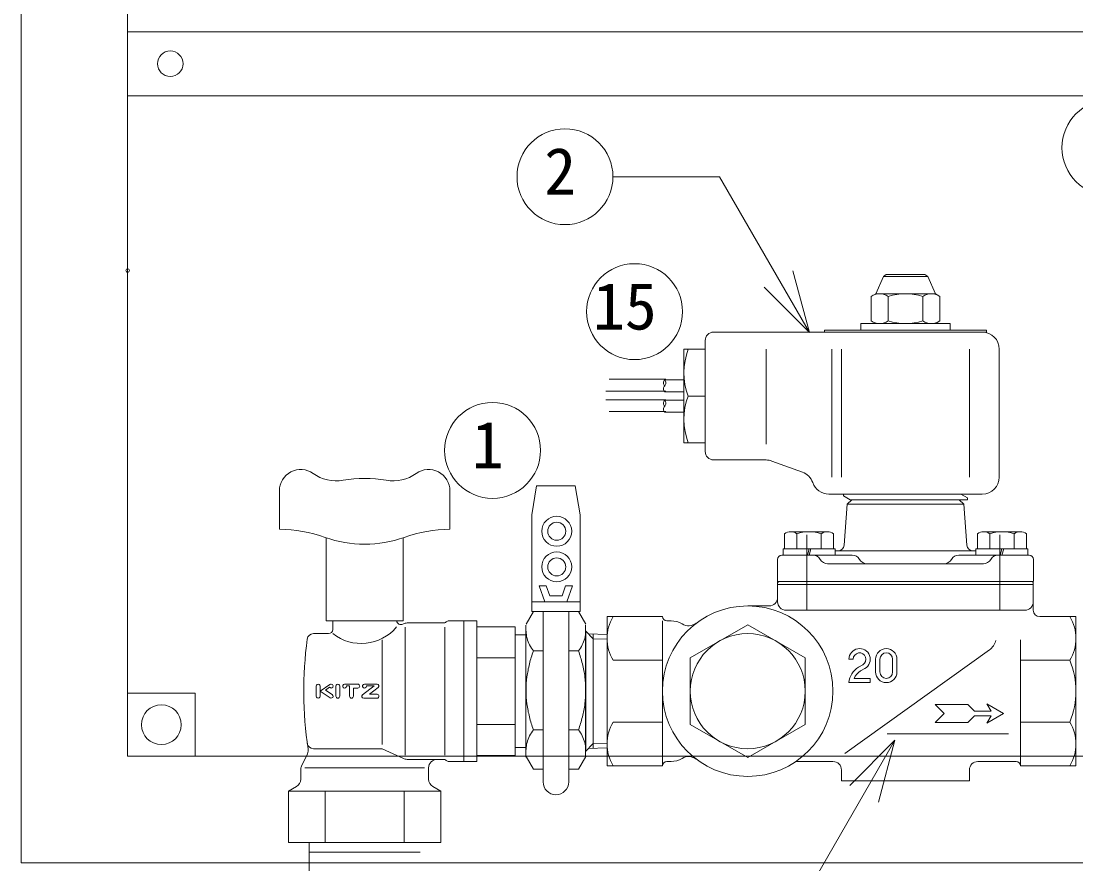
# Model space of a CAD drawing. Units: millimetres, scale not verified. Extents: x -79874 to 6090, y -2774 to 2774.
# Drawn here: x -42.3 to 452.7, y -158.1 to 237.4 of the extents above; entities that cross this region are included whole.
import ezdxf
from ezdxf.enums import TextEntityAlignment as Align

# ---------------------------------------------------------------- set-up
doc = ezdxf.new("R2010")
doc.units = ezdxf.units.MM
doc.header["$LTSCALE"] = 4
for name, color, linetype, lineweight in [('0-3_moji', 7, 'Continuous', 18), ('1-0', 7, 'Continuous', 18), ('1-B_0', 7, 'Continuous', 18)]:
    doc.layers.add(name, color=color, linetype=linetype, lineweight=lineweight)
doc.styles.add('ＭＳ ゴシック', font='')
doc.styles.get('ＭＳ ゴシック').set_extended_font_data('MS Gothic')

# ---------------------------------------------------------------- blocks, each defined once
blk = doc.blocks.new('_DOTSMALL')
at = {"layer": '1-B_0'}
blk.add_circle((0, 0), 0.188, dxfattribs=at)
blk.add_circle((0, 0), 0.188, dxfattribs=at)

msp = doc.modelspace()

# ---------------------------------------------------------------- linework, layer by layer
at = {"layer": '0-3_moji'}
for p, q in [((285.44, 164.405), (235.44, 164.405)), ((327.643, 91.308), (285.44, 164.405)), ((327.643, 91.308), (319.878, 120.286)), ((327.643, 91.308), (306.43, 112.521)), ((367.759, -100.067), (318.684, -185.068)), ((367.759, -100.067), (346.545, -121.281)), ((367.759, -100.067), (359.994, -129.045))]:
    msp.add_line(p, q, dxfattribs=at)
for centre in [(468.646, 178.03), (212.94, 164.405), (245.595, 101.087), (178.959, 35.965)]:
    msp.add_circle(centre, 22.5, dxfattribs=at)
at = {"layer": '1-0', "color": 3}
for p, q in [((-42.27, 682.425), (-42.27, -157.575)), ((7.73, 592.425), (7.73, -107.575)), ((197.337, 5.774), (199.609, 19.41)), ((199.609, 19.41), (217.791, 19.41)), ((220.064, 5.774), (217.791, 19.41)), ((197.337, -35.135), (197.337, 5.774)), ((220.064, 5.774), (220.064, -35.135)), ((204.162, -27.57), (205.82, -32.256)), ((213.238, -27.57), (211.58, -32.256)), ((312.697, -25.612), (372.697, -25.612)), ((312.697, -27.012), (312.697, -25.612)), ((312.697, -27.012), (372.697, -27.012)), ((432.697, -25.612), (372.697, -25.612)), ((432.697, -27.012), (372.697, -27.012)), ((432.697, -27.012), (432.697, -25.612)), ((197.337, -39.681), (197.337, -35.135)), ((220.064, -35.135), (220.064, -39.681)), ((220.064, -39.681), (197.337, -39.681)), ((346.197, -62.012), (348.197, -62.012)), ((358.697, -62.012), (358.697, -68.012)), ((360.697, -68.012), (360.697, -62.012)), ((366.697, -62.012), (366.697, -68.012)), ((368.697, -68.012), (368.697, -62.012)), ((352.697, -64.61), (350.68, -65.775)), ((353.697, -66.342), (351.68, -67.507)), ((348.663, -71.012), (356.197, -71.012)), ((7.73, -107.575), (7.73, -77.912)), ((7.73, -77.912), (39.36, -77.912)), ((39.36, -77.912), (39.36, -107.575)), ((402.057, -83.332), (386.697, -83.332)), ((386.697, -83.332), (390.857, -87.492)), ((402.057, -83.332), (405.097, -86.372)), ((418.697, -87.492), (410.937, -83.012)), ((410.937, -83.012), (412.877, -86.372)), ((390.857, -87.492), (386.697, -91.652)), ((405.097, -88.612), (402.057, -91.652)), ((412.877, -86.372), (405.097, -86.372)), ((412.877, -88.612), (405.097, -88.612)), ((418.697, -87.492), (410.937, -91.972)), ((412.877, -88.612), (410.937, -91.972)), ((402.057, -91.652), (386.697, -91.652)), ((39.36, -107.575), (7.73, -107.575)), ((7.73, -107.575), (707.73, -107.575)), ((92.949, -152.558), (144.949, -152.558)), ((-42.27, -157.575), (757.73, -157.575))]:
    msp.add_line(p, q, dxfattribs=at)
at = {"layer": '1-0'}
for p, q in [((707.73, 232.425), (7.73, 232.425)), ((707.73, 202.425), (7.73, 202.425)), ((358.741, 109.47), (362.335, 117.556)), ((363.741, 118.47), (362.335, 117.556)), ((383.147, 117.556), (362.335, 117.556)), ((372.741, 118.47), (363.741, 118.47)), ((372.741, 118.47), (381.741, 118.47)), ((381.741, 118.47), (383.147, 117.556)), ((386.741, 109.47), (383.147, 117.556)), ((358.741, 109.47), (356.576, 108.219)), ((386.741, 109.47), (358.741, 109.47)), ((386.741, 109.47), (388.907, 108.219)), ((364.658, 96.72), (364.658, 108.219)), ((380.824, 108.219), (380.824, 96.72)), ((351.741, 95.47), (351.741, 92.47)), ((372.741, 95.47), (351.741, 95.47)), ((358.741, 95.47), (372.741, 95.47)), ((393.741, 95.47), (372.741, 95.47)), ((386.741, 95.47), (372.741, 95.47)), ((393.741, 92.47), (393.741, 95.47)), ((372.741, 91.47), (282.741, 91.47)), ((334.741, 92.47), (372.741, 92.47)), ((334.741, 91.47), (334.741, 92.47)), ((372.741, 91.47), (334.741, 91.47)), ((351.741, 91.47), (372.741, 91.47)), ((372.741, 92.47), (410.741, 92.47)), ((372.741, 91.47), (410.741, 91.47)), ((372.741, 91.47), (408.741, 91.47)), ((372.741, 91.47), (393.741, 91.47)), ((410.741, 91.47), (410.741, 92.47)), ((278.741, 87.47), (278.741, 61.47)), ((268.741, 83.47), (268.741, 39.47)), ((278.741, 83.47), (268.741, 83.47)), ((307.331, 83.47), (307.331, 38.856)), ((338.195, 23.47), (338.195, 83.47)), ((342.741, 23.47), (342.741, 83.47)), ((402.741, 23.47), (402.741, 83.47)), ((416.741, 23.47), (416.741, 83.47)), ((260.268, 69.351), (233.697, 69.351)), ((268.741, 69.07), (259.741, 69.07)), ((260.268, 63.751), (232.126, 63.751)), ((260.268, 59.751), (232.126, 59.751)), ((268.741, 63.47), (259.741, 63.47)), ((268.741, 59.47), (259.741, 59.47)), ((270.706, 61.47), (278.741, 61.47)), ((278.741, 61.47), (278.741, 35.47)), ((260.268, 54.151), (233.697, 54.151)), ((268.741, 53.87), (259.741, 53.87)), ((268.741, 39.47), (278.741, 39.47)), ((307.331, 31.47), (282.741, 31.47)), ((310.067, 30.987), (324.345, 25.791)), ((78.949, 16.988), (78.949, -1.021)), ((158.949, 16.988), (158.949, -1.021)), ((336.741, 15.47), (372.741, 15.47)), ((343.63, 15.47), (343.63, 14.581)), ((372.741, 15.47), (408.741, 15.47)), ((401.852, 13.692), (398.773, 15.47)), ((343.63, 14.581), (346.709, 12.803)), ((345.433, 10.797), (343.954, -8.427)), ((345.433, 10.797), (347.593, 12.803)), ((345.433, 10.797), (372.741, 10.797)), ((372.741, 12.803), (346.709, 12.803)), ((347.593, 12.803), (372.741, 12.803)), ((347.593, 12.803), (372.741, 12.803)), ((347.593, 12.803), (372.741, 12.803)), ((401.852, 12.803), (372.741, 12.803)), ((397.889, 12.803), (372.741, 12.803)), ((397.889, 12.803), (372.741, 12.803)), ((397.889, 12.803), (372.741, 12.803)), ((400.049, 10.797), (372.741, 10.797)), ((400.049, 10.797), (397.889, 12.803)), ((400.049, 10.797), (401.528, -8.427)), ((401.852, 13.692), (401.852, 12.803)), ((315.986, -10.197), (315.986, -3.178)), ((318.873, -2.197), (336.1, -2.197)), ((321.76, -10.197), (321.76, -3.178)), ((333.213, -10.197), (333.213, -3.178)), ((338.986, -10.197), (338.986, -3.178)), ((406.496, -10.197), (406.496, -3.178)), ((409.383, -2.197), (426.609, -2.197)), ((412.27, -10.197), (412.27, -3.178)), ((423.723, -10.197), (423.723, -3.178)), ((429.496, -10.197), (429.496, -3.178)), ((100.949, -5.046), (100.949, -44.012)), ((136.949, -5.046), (136.949, -44.012)), ((347.728, -13.197), (314.741, -13.197)), ((315.286, -10.197), (339.686, -10.197)), ((315.286, -13.197), (315.286, -10.197)), ((339.686, -13.197), (315.286, -13.197)), ((327.486, -10.197), (326.683, -13.197)), ((328.29, -10.197), (327.486, -13.197)), ((339.686, -10.197), (339.686, -13.197)), ((339.686, -11.197), (340.963, -11.197)), ((340.963, -11.197), (372.741, -11.197)), ((404.519, -11.197), (372.741, -11.197)), ((397.755, -13.197), (430.741, -13.197)), ((405.796, -11.197), (404.519, -11.197)), ((405.796, -10.197), (430.196, -10.197)), ((405.796, -13.197), (405.796, -10.197)), ((430.196, -13.197), (405.796, -13.197)), ((417.996, -10.197), (417.192, -13.197)), ((418.8, -10.197), (417.996, -13.197)), ((430.196, -10.197), (430.196, -13.197)), ((312.741, -15.197), (312.741, -25.197)), ((336.197, -17.197), (372.741, -17.197)), ((409.286, -17.197), (372.741, -17.197)), ((432.741, -15.197), (432.741, -25.197)), ((372.697, -25.612), (312.697, -25.612)), ((312.697, -27.012), (372.697, -27.012)), ((312.697, -27.012), (312.697, -35.012)), ((370.695, -27.012), (432.697, -27.012)), ((372.697, -25.612), (432.697, -25.612)), ((432.697, -27.012), (432.697, -39.012)), ((298.697, -37.012), (308.697, -37.012)), ((316.697, -39.012), (428.697, -39.012)), ((100.949, -44.012), (136.949, -44.012)), ((103.949, -44.012), (103.949, -48.012)), ((158.549, -44.012), (171.549, -44.012)), ((165.549, -44.012), (165.549, -110.012)), ((171.549, -44.012), (171.549, -110.012)), ((198.136, -39.681), (194.7, -45.631)), ((213.265, -39.681), (198.136, -39.681)), ((219.265, -39.681), (211.7, -39.681)), ((219.265, -39.681), (222.7, -45.631)), ((258.697, -42.012), (232.697, -42.012)), ((232.697, -42.012), (232.697, -112.012)), ((258.697, -112.012), (258.697, -44.012)), ((262.697, -44.012), (260.697, -44.012)), ((452.697, -42.012), (435.697, -42.012)), ((136.794, -45.551), (137.145, -45.387)), ((137.949, -47.012), (137.949, -107.012)), ((138.836, -45.012), (155.903, -45.012)), ((156.549, -47.012), (156.549, -107.012)), ((171.549, -46.812), (189.549, -46.812)), ((189.549, -46.812), (189.549, -107.212)), ((194.549, -46.012), (194.549, -77.012)), ((222.549, -46.012), (222.549, -77.012)), ((226.233, -52.456), (222.549, -48.772)), ((94.984, -50.012), (101.949, -50.012)), ((127.227, -52.892), (127.227, -102.012)), ((189.549, -50.612), (194.549, -50.612)), ((222.7, -103.031), (222.7, -50.231)), ((222.7, -103.031), (222.7, -50.231)), ((232.697, -50.359), (223.86, -50.083)), ((226.233, -50.157), (226.233, -77.012)), ((232.697, -52.658), (226.233, -52.456)), ((426.697, -112.012), (426.697, -52.886)), ((202.7, -58.156), (198.136, -58.156)), ((219.265, -58.156), (214.7, -58.156)), ((412.093, -57.68), (344.23, -106.204)), ((171.549, -61.424), (189.549, -61.424)), ((235.581, -62.515), (258.697, -62.515)), ((449.813, -62.515), (426.697, -62.515)), ((98.135, -76.985), (102.639, -73.917)), ((109.535, -73.727), (115.722, -73.727)), ((118.856, -73.727), (124.75, -73.727)), ((96.249, -74.65), (96.249, -79.374)), ((98.095, -74.65), (98.095, -79.374)), ((98.135, -77.039), (102.698, -80.148)), ((100.519, -76.462), (102.475, -75.13)), ((100.519, -76.462), (103.723, -78.644)), ((105.445, -79.374), (105.445, -74.65)), ((107.291, -74.65), (107.291, -79.374)), ((110.457, -74.465), (111.847, -74.465)), ((110.457, -74.465), (110.457, -74.65)), ((111.847, -74.465), (111.847, -79.374)), ((113.692, -75.534), (113.692, -79.374)), ((113.692, -75.534), (115.722, -75.534)), ((123.37, -74.524), (117.953, -78.684)), ((119.779, -74.465), (123.349, -74.465)), ((119.779, -74.465), (119.779, -74.65)), ((125.298, -75.34), (121.272, -78.432)), ((124.746, -78.49), (121.292, -78.49)), ((194.549, -108.012), (194.549, -77.012)), ((222.549, -108.012), (222.549, -77.012)), ((226.233, -103.867), (226.233, -77.012)), ((118.501, -80.297), (124.746, -80.297)), ((171.549, -92.601), (189.549, -92.601)), ((235.581, -91.51), (258.697, -91.51)), ((449.813, -91.51), (426.697, -91.51)), ((202.7, -95.106), (198.136, -95.106)), ((219.265, -95.106), (214.7, -95.106)), ((364.154, -97.012), (421.125, -97.012)), ((189.549, -103.412), (194.549, -103.412)), ((226.233, -101.568), (222.549, -105.252)), ((232.697, -103.665), (223.86, -103.942)), ((232.697, -101.366), (226.233, -101.568)), ((92.061, -106.338), (89.324, -112.208)), ((94.984, -104.012), (127.227, -104.012)), ((127.227, -104.012), (137.145, -108.637)), ((171.549, -107.212), (189.549, -107.212)), ((198.136, -113.582), (194.7, -107.631)), ((219.265, -113.582), (222.7, -107.631)), ((90.949, -113.012), (146.949, -113.012)), ((138.836, -109.012), (155.903, -109.012)), ((148.949, -113.012), (148.949, -118.354)), ((158.549, -110.012), (171.549, -110.012)), ((202.7, -113.582), (198.136, -113.582)), ((219.265, -113.582), (214.7, -113.582)), ((232.697, -112.012), (258.697, -112.012)), ((262.697, -110.012), (260.697, -110.012)), ((321.302, -110.012), (338.697, -110.012)), ((406.697, -110.012), (424.697, -110.012)), ((88.949, -113.899), (88.949, -118.354)), ((402.697, -114.012), (402.697, -119.012)), ((83.149, -124.012), (86.949, -121.818)), ((154.749, -124.012), (150.949, -121.818)), ((83.149, -124.012), (83.149, -148.012)), ((100.474, -124.012), (100.474, -148.012)), ((137.424, -124.012), (137.424, -148.012)), ((83.149, -148.012), (154.749, -148.012)), ((92.949, -164.628), (92.949, -148.012))]:
    msp.add_line(p, q, dxfattribs=at)
at = {"layer": '1-0', "color": 4}
for p, q in [((326.441, -39.012), (326.441, -3.612)), ((416.951, -39.012), (416.951, -3.612)), ((219.265, -39.681), (198.136, -39.681)), ((202.7, -39.681), (202.7, -119.582)), ((203.427, -39.681), (207.973, -39.681)), ((214.7, -39.681), (214.7, -119.582))]:
    msp.add_line(p, q, dxfattribs=at)
at = {"layer": '1-0'}
for points in [[(358.741, 95.47), (356.576, 96.72), (356.576, 108.219)], [(386.741, 95.47), (388.907, 96.72), (388.907, 108.219)], [(426.697, -112.012), (452.697, -112.012), (452.697, -42.012)], [(298.697, -45.812), (271.697, -61.401), (271.697, -77.012)], [(298.697, -45.812), (325.697, -61.401), (325.697, -77.012)], [(121.272, -78.432), (121.268, -78.435), (121.264, -78.439), (121.262, -78.444), (121.26, -78.449), (121.259, -78.457)], [(123.37, -74.524), (123.374, -74.52), (123.377, -74.516), (123.38, -74.511), (123.382, -74.506), (123.383, -74.498)], [(298.697, -108.212), (271.697, -92.624), (271.697, -77.012)], [(298.697, -108.212), (325.697, -92.624), (325.697, -77.012)], [(402.697, -119.012), (342.697, -119.012), (342.697, -114.012)], [(83.149, -124.012), (154.749, -124.012), (154.749, -148.012)]]:
    msp.add_lwpolyline(points, dxfattribs=at)
at = {"layer": '1-0', "color": 3}
for points in [[(204.162, -27.57), (200.881, -27.57), (203.557, -35.135)], [(213.238, -27.57), (216.52, -27.57), (213.843, -35.135)], [(211.58, -32.256), (205.82, -32.256), (211.58, -32.256)], [(220.064, -35.135), (197.337, -35.135), (220.064, -35.135)], [(213.843, -35.135), (203.557, -35.135), (213.843, -35.135)], [(346.197, -73.012), (356.197, -73.012), (356.197, -71.012)]]:
    msp.add_lwpolyline(points, dxfattribs=at)
for centre, radius in [((27.73, 217.425), 6), ((209.077, -1.98), 7.022), ((209.077, -1.98), 4.231), ((209.077, -18.681), 7.022), ((209.077, -18.681), 4.231), ((23.545, -92.743), 9.32)]:
    msp.add_circle(centre, radius, dxfattribs=at)
at = {"layer": '1-0'}
msp.add_circle((298.697, -77.012), 27, dxfattribs=at)
for centre, radius, start, end in [((360.617, 102.314), 7.156, 55.61575, 124.38425), ((372.741, 82.72), 26.75, 72.41205, 107.58795), ((384.866, 102.314), 7.156, 55.61575, 124.38425), ((360.617, 102.626), 7.156, 235.61575, 304.38425), ((372.741, 122.219), 26.75, 252.41205, 287.58795), ((384.866, 102.62), 7.151, 235.58719, 304.41281), ((282.741, 87.47), 4, 90, 180), ((408.741, 83.47), 8, 0, 90), ((299.622, 72.311), 30.881, 158.81651, 200.55145), ((261.075, 67.67), 1.933, 133.60282, 226.39718), ((261.075, 64.87), 1.933, 133.60282, 226.39718), ((258.408, 67.67), 1.933, 313.60282, 46.39718), ((261.075, 58.07), 1.933, 133.60282, 226.39718), ((258.408, 58.07), 1.933, 313.60282, 46.39718), ((299.622, 50.629), 30.881, 159.44855, 201.18349), ((261.075, 55.27), 1.933, 133.60282, 226.39718), ((282.741, 35.47), 4, 180, 270), ((307.331, 23.47), 8, 70, 90), ((88.949, 16.988), 10, 54.8493, 180.00002), ((105.645, 40.699), 19, 234.8493, 279.69495), ((132.253, 40.699), 19, 260.30503, 305.15069), ((148.949, 16.988), 10, 0, 125.1507), ((321.609, 18.273), 8, 18.95346, 70), ((118.949, -37.172), 60, 80.30499, 99.70022), ((336.741, 23.47), 8, 198.95346, 270), ((408.741, 23.47), 8, 270, 0), ((77.876, -69.012), 68, 70.65629, 89.0961), ((118.949, 47.988), 56, 250.65627, 289.34371), ((160.022, -69.012), 68, 90.90435, 109.34373), ((318.873, -6.933), 4.736, 52.44393, 127.55607), ((327.486, -19.393), 17.196, 70.54853, 109.45147), ((336.1, -6.933), 4.736, 52.44393, 127.55607), ((409.383, -6.933), 4.736, 52.44393, 127.55607), ((417.996, -19.393), 17.196, 70.54853, 109.45147), ((426.609, -6.933), 4.736, 52.44393, 127.55607), ((340.963, -8.197), 3, 270, 355.60129), ((404.519, -8.197), 3, 184.39871, 270), ((314.741, -15.197), 2, 90, 180), ((329.269, -17.197), 4, 30, 90), ((347.728, -17.197), 4, 30, 90), ((397.755, -17.197), 4, 90, 150), ((416.214, -17.197), 4, 90, 150), ((430.741, -15.197), 2, 0, 90), ((336.197, -13.197), 4, 210, 270), ((354.656, -13.197), 4, 210, 270), ((390.827, -13.197), 4, 270, 330), ((409.286, -13.197), 4, 270, 330), ((314.741, -25.197), 2, 180, 210), ((430.741, -25.197), 2, 330, 0), ((308.697, -33.012), 4, 270, 0), ((298.697, -77.012), 40, 0, 180), ((316.697, -35.012), 4, 180, 270), ((428.697, -35.012), 4, 270, 0), ((435.697, -39.012), 3, 180, 270), ((135.949, -43.738), 2, 187.8783, 295.00004), ((155.903, -43.012), 2, 269.99996, 311.40961), ((158.549, -46.012), 2, 89.99998, 131.40962), ((252.36, -52.263), 19.663, 148.57693, 211.42307), ((260.697, -42.012), 2, 180, 270), ((262.697, -54.012), 10, 58.89303, 90), ((433.034, -52.263), 19.663, 328.57693, 31.42307), ((101.949, -48.012), 2, 270.00002, 0), ((117.326, -32.913), 21.71, 231.96379, 319.96682), ((138.836, -49.012), 4, 89.99998, 115), ((207.269, -48.843), 12.569, 180.34283, 195.56902), ((210.132, -48.843), 12.569, 344.43098, 359.65717), ((270.963, -40.313), 6, 238.89303, 307.0785), ((270.349, -77.012), 180, 172.2071, 188.63797), ((94.984, -53.012), 3, 90.00004, 172.2071), ((210.974, -47.835), 16.408, 195.48831, 207.15202), ((206.427, -47.835), 16.408, 332.84798, 344.51169), ((407.44, -51.172), 8, 305.56586, 344.98294), ((251.136, -77.887), 56.554, 159.58055, 165.96004), ((213.998, -46.326), 19.788, 207.04463, 216.71693), ((203.403, -46.326), 19.788, 323.28307, 332.95537), ((166.264, -77.887), 56.554, 14.03996, 20.41945), ((248.208, -77.167), 53.538, 165.94782, 172.68669), ((169.193, -77.167), 53.538, 7.31331, 14.05218), ((414.813, -77.012), 37.884, 337.5, 22.5), ((97.172, -74.65), 0.923, 0, 180.00002), ((103.227, -74.63), 0.903, 213.57451, 89.1432), ((103.256, -74.822), 1.095, 90.77895, 124.25906), ((106.368, -74.65), 0.923, 0, 180.00002), ((109.535, -74.65), 0.923, 89.99998, 0.00001), ((115.722, -74.631), 0.903, 270.00002, 89.99998), ((118.856, -74.65), 0.923, 89.99998, 0.00001), ((124.75, -74.627), 0.899, 307.5241, 89.99998), ((244.318, -76.676), 49.618, 172.67746, 179.94881), ((173.082, -76.676), 49.618, 0.05119, 7.32254), ((103.21, -79.396), 0.909, 235.74094, 55.74095), ((118.501, -79.397), 0.899, 127.52411, 270), ((124.746, -79.394), 0.903, 270.00002, 89.99998), ((244.318, -76.587), 49.618, 180.05119, 187.32254), ((173.082, -76.587), 49.618, 352.67746, 359.94881), ((298.697, -77.012), 40, 180, 0), ((97.172, -79.374), 0.923, 179.99996, 0.00001), ((106.368, -79.374), 0.923, 180.00004, 359.99998), ((112.769, -79.374), 0.923, 180.00004, 359.99998), ((248.208, -76.096), 53.538, 187.31331, 194.05218), ((169.193, -76.096), 53.538, 345.94782, 352.68669), ((251.136, -75.375), 56.554, 194.03996, 200.41945), ((166.264, -75.375), 56.554, 339.58055, 345.96004), ((252.36, -101.761), 19.663, 148.57693, 211.42307), ((433.034, -101.761), 19.663, 328.57693, 31.42307), ((210.974, -105.428), 16.408, 152.84798, 164.51169), ((213.998, -106.937), 19.788, 143.28307, 152.95537), ((203.403, -106.937), 19.788, 27.04463, 36.71693), ((206.427, -105.428), 16.408, 15.48831, 27.15202), ((94.984, -101.012), 3, 187.7929, 269.99996), ((207.269, -104.419), 12.569, 164.43098, 179.65717), ((210.132, -104.419), 12.569, 0.34283, 15.56902), ((88.436, -104.647), 4, 335, 8.63797), ((138.836, -105.012), 4, 245, 270.00002), ((262.697, -100.012), 10, 270, 301.10697), ((270.963, -113.711), 6, 52.9215, 121.10697), ((92.949, -113.899), 4, 155, 179.99996), ((152.949, -113.012), 4, 89.99998, 180.00002), ((155.903, -111.012), 2, 48.59039, 90.00004), ((158.549, -108.012), 2, 228.59038, 270.00002), ((260.697, -112.012), 2, 90, 180), ((338.697, -114.012), 4, 0, 90), ((406.697, -114.012), 4, 90, 180), ((424.697, -112.012), 2, 0, 90), ((84.949, -118.354), 4, 299.99996, 359.99993), ((152.949, -118.354), 4, 180.00009, 240.00002)]:
    msp.add_arc(centre, radius, start, end, dxfattribs=at)
at = {"layer": '1-0', "color": 3}
for centre, radius, start, end in [((351.197, -62.012), 5, 300, 180), ((351.197, -62.012), 3, 300, 180), ((363.697, -62.012), 5, 0, 180), ((363.697, -62.012), 3, 0, 180), ((355.18, -73.569), 9, 120, 176.45198), ((355.18, -73.569), 7, 120, 158.57514), ((363.697, -68.012), 5, 180, 0), ((363.697, -68.012), 3, 180, 0)]:
    msp.add_arc(centre, radius, start, end, dxfattribs=at)
at = {"layer": '1-0', "color": 4}
msp.add_arc((208.7, -119.582), 6, 180, 0, dxfattribs=at)

# ---------------------------------------------------------------- block references
at = {"layer": '1-0', "xscale": 4.6, "yscale": 4.6, "rotation": 180}
msp.add_blockref('_DOTSMALL', (7.73, 120.347), dxfattribs=at)

# ---------------------------------------------------------------- texts
at = {"layer": '0-3_moji', "style": 'ＭＳ ゴシック'}
for s, p in [('2', (203.194, 149.405)), ('15', (226.103, 86.087)), ('1', (169.212, 20.965))]:
    msp.add_text(s, height=21.99, dxfattribs=at).set_placement(p, align=Align.BOTTOM_LEFT)

doc.saveas('drawing.dxf')
